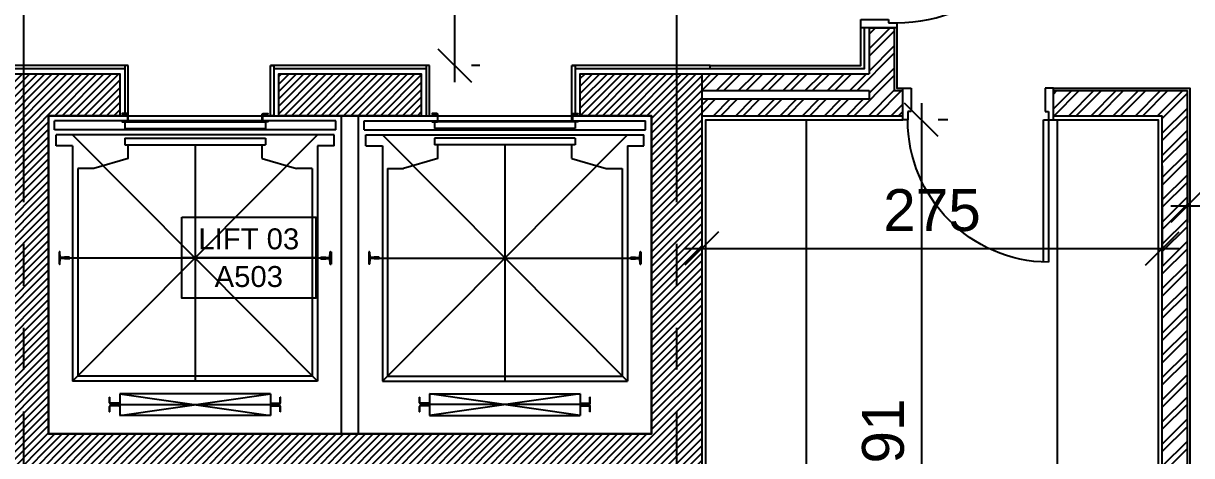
# Model space of a CAD drawing. Extents: x 83 to 143.2, y -2.6 to 70.8.
# Drawn here: x 103.38 to 110.35, y 7.72 to 10.3 of the extents above; entities that cross this region are included whole.
import ezdxf
from ezdxf.enums import TextEntityAlignment as Align

# ---------------------------------------------------------------- set-up
doc = ezdxf.new("R2010")
doc.units = 0
doc.header["$MEASUREMENT"] = 0
doc.header["$PDMODE"] = 3
doc.header["$PDSIZE"] = 0.3
doc.linetypes.add('AXIS_100$0$A-AXIS$0$PHANTOM', pattern=[2.5, 1.25, -0.25, 0.25, -0.25, 0.25, -0.25])
doc.layers.get('0').update_dxf_attribs({"linetype": 'CONTINUOUS'})
doc.layers.get('DEFPOINTS').update_dxf_attribs({"linetype": 'CONTINUOUS'})
for name, color, linetype in [('A-ANNO-EVTRTAG', 7, 'CONTINUOUS'), ('A-asc', 15, 'CONTINUOUS'), ('a-dim', 3, 'CONTINUOUS'), ('A-DOORS', 1, 'CONTINUOUS'), ('A-HATCH-CONC', 8, 'CONTINUOUS'), ('A-HATCH-WALL', 8, 'CONTINUOUS'), ('a-kitchen-50', 61, 'CONTINUOUS'), ('A-PLASTER', 8, 'CONTINUOUS'), ('A-PORTE', 1, 'CONTINUOUS'), ('A-proj-wood', 5, 'CONTINUOUS'), ('A-PROJECTION', 9, 'CONTINUOUS'), ('A-sect-marble', 1, 'CONTINUOUS'), ('A-WALL', 4, 'CONTINUOUS'), ('AXIS_100$0$A-AXIS-100', 10, 'AXIS_100$0$A-AXIS$0$PHANTOM'), ('S-8TH$0$A-SHAFT 7-8', 8, 'CONTINUOUS'), ('S-8TH$0$A-STR 7-8TH', 2, 'CONTINUOUS')]:
    doc.layers.add(name, color=color, linetype=linetype)
doc.styles.add('A100-STEXT', font='ARIAL.TTF', dxfattribs={"height": 0.25})
doc.styles.add('BLOCK', font='ARIAL.TTF', dxfattribs={"width": 0.8, "height": 0.25})
doc.dimstyles.new('A100-DIM', dxfattribs={"dimtxt": 0.25, "dimasz": 0.2, "dimexe": 0.1, "dimexo": 0.3, "dimgap": 0.1, "dimtad": 1, "dimlfac": 100, "dimrnd": 0.5, "dimdsep": 46, "dimtxsty": 'A100-STEXT', "dimblk1": 'OBLIQUE', "dimblk2": 'OBLIQUE', "dimsah": 1, "dimcen": -0.05, "dimdle": 0.1, "dimclrd": 15, "dimclre": 15, "dimclrt": 256, "dimadec": 0, "dimazin": 0, "dimtfac": 0.28, "dimtix": 1, "dimtmove": 2, "dimatfit": 3, "dimldrblk": 'OBLIQUE', "dimfxl": 0, "dimtolj": 1, "dimarcsym": 0})
pattern_1 = [(45, (91.649424, -3e-10), (-0.022097087, 0.022097087), [])]
pattern_2 = [(45, (91.64942, -3e-10), (-0.06629126, 0.06629126), []), (45, (91.69362, -3e-10), (-0.06629126, 0.06629126), [])]

# ---------------------------------------------------------------- blocks, each defined once
blk = doc.blocks.new('A-AXIS$0$block-elevator')
at = {"color": 0}
for p, q in [((1.571, 1.555), (-0.109, 1.555)), ((-0.109, 1.5), (-0.109, 1.555)), ((0.311, 1.5475), (0.311, 1.5075)), ((0.311, 1.5475), (1.151, 1.5475)), ((1.151, 1.5475), (1.151, 1.5075)), ((1.571, 1.5), (1.571, 1.555)), ((1.606, -0.315), (1.606, 1.585)), ((1.706, -0.315), (1.706, 1.585)), ((1.741, 1.555), (3.421, 1.555)), ((1.741, 1.5), (1.741, 1.555)), ((2.161, 1.5475), (2.161, 1.5075)), ((3.001, 1.5475), (2.161, 1.5475)), ((3.001, 1.5475), (3.001, 1.5075)), ((3.421, 1.5), (3.421, 1.555)), ((1.571, 1.5), (-0.109, 1.5)), ((1.561, 1.47), (-0.099, 1.47)), ((-0.099, 1.405), (-0.099, 1.47)), ((1.462, 0), (0, 1.47)), ((0, 0), (1.462, 1.47)), ((0.311, 1.5075), (1.151, 1.5075)), ((1.561, 1.405), (1.561, 1.47)), ((1.741, 1.5), (3.421, 1.5)), ((1.751, 1.47), (3.411, 1.47)), ((1.751, 1.405), (1.751, 1.47)), ((3.312, 0), (1.85, 1.47)), ((1.85, 0), (3.312, 1.47)), ((3.001, 1.5075), (2.161, 1.5075)), ((3.411, 1.405), (3.411, 1.47)), ((0, 1.405), (-0.099, 1.405)), ((0, 1.405), (0, 0)), ((0.311, 1.45), (1.151, 1.45)), ((0.311, 1.45), (0.311, 1.41)), ((0.311, 1.41), (1.151, 1.41)), ((0.331, 1.33), (0.331, 1.41)), ((0.731, 1.41), (0.731, 0)), ((1.131, 1.33), (1.131, 1.41)), ((1.151, 1.45), (1.151, 1.41)), ((1.462, 1.405), (1.462, 0)), ((1.561, 1.405), (1.462, 1.405)), ((1.751, 1.405), (1.85, 1.405)), ((1.85, 1.405), (1.85, 0)), ((3.001, 1.45), (2.161, 1.45)), ((2.161, 1.45), (2.161, 1.41)), ((3.001, 1.41), (2.161, 1.41)), ((2.181, 1.33), (2.181, 1.41)), ((2.581, 1.41), (2.581, 0)), ((2.981, 1.33), (2.981, 1.41)), ((3.001, 1.45), (3.001, 1.41)), ((3.312, 1.405), (3.312, 0)), ((3.312, 1.405), (3.411, 1.405)), ((0.331, 1.33), (0.126, 1.27)), ((1.131, 1.33), (1.336, 1.27)), ((2.181, 1.33), (1.976, 1.27)), ((2.981, 1.33), (3.186, 1.27)), ((0.031, 1.27), (0.031, 0.03)), ((0.126, 1.27), (0.031, 1.27)), ((1.431, 1.27), (1.336, 1.27)), ((1.431, 1.27), (1.431, 0.03)), ((1.881, 1.27), (1.976, 1.27)), ((1.881, 1.27), (1.881, 0.03)), ((3.186, 1.27), (3.281, 1.27)), ((3.281, 1.27), (3.281, 0.03)), ((-0.081, 0.7725), (-0.081, 0.6975)), ((-0.0784, 0.7725), (-0.081, 0.7725)), ((-0.0742, 0.7418), (-0.0759, 0.7701)), ((1.5362, 0.7418), (1.5379, 0.7701)), ((1.5404, 0.7725), (1.543, 0.7725)), ((1.543, 0.7725), (1.543, 0.6975)), ((1.769, 0.7725), (1.769, 0.6975)), ((1.7716, 0.7725), (1.769, 0.7725)), ((1.7758, 0.7418), (1.7741, 0.7701)), ((3.3862, 0.7418), (3.3879, 0.7701)), ((3.3904, 0.7725), (3.393, 0.7725)), ((3.393, 0.7725), (3.393, 0.6975)), ((-0.0759, 0.6999), (-0.0742, 0.7282)), ((-0.0505, 0.738), (-0.0702, 0.738)), ((-0.0505, 0.732), (-0.0702, 0.732)), ((-0.049, 0.74), (-0.049, 0.7395)), ((-0.02, 0.74), (-0.049, 0.74)), ((-0.049, 0.7305), (-0.049, 0.73)), ((-0.02, 0.73), (-0.049, 0.73)), ((-0.019, 0.739), (-0.02, 0.74)), ((-0.02, 0.73), (-0.019, 0.731)), ((-0.019, 0.739), (-0.019, 0.731)), ((1.481, 0.735), (-0.019, 0.735)), ((1.481, 0.739), (1.482, 0.74)), ((1.481, 0.739), (1.481, 0.731)), ((1.482, 0.73), (1.481, 0.731)), ((1.482, 0.74), (1.511, 0.74)), ((1.482, 0.73), (1.511, 0.73)), ((1.511, 0.74), (1.511, 0.7395)), ((1.511, 0.7305), (1.511, 0.73)), ((1.5125, 0.738), (1.5322, 0.738)), ((1.5125, 0.732), (1.5322, 0.732)), ((1.5379, 0.6999), (1.5362, 0.7282)), ((1.7741, 0.6999), (1.7758, 0.7282)), ((1.7995, 0.738), (1.7798, 0.738)), ((1.7995, 0.732), (1.7798, 0.732)), ((1.801, 0.74), (1.801, 0.7395)), ((1.83, 0.74), (1.801, 0.74)), ((1.801, 0.7305), (1.801, 0.73)), ((1.83, 0.73), (1.801, 0.73)), ((1.831, 0.739), (1.83, 0.74)), ((1.83, 0.73), (1.831, 0.731)), ((1.831, 0.739), (1.831, 0.731)), ((1.831, 0.735), (3.331, 0.735)), ((3.331, 0.739), (3.332, 0.74)), ((3.331, 0.739), (3.331, 0.731)), ((3.332, 0.73), (3.331, 0.731)), ((3.332, 0.74), (3.361, 0.74)), ((3.332, 0.73), (3.361, 0.73)), ((3.361, 0.74), (3.361, 0.7395)), ((3.361, 0.7305), (3.361, 0.73)), ((3.3625, 0.738), (3.3822, 0.738)), ((3.3625, 0.732), (3.3822, 0.732)), ((3.3879, 0.6999), (3.3862, 0.7282)), ((-0.0784, 0.6975), (-0.081, 0.6975)), ((1.5404, 0.6975), (1.543, 0.6975)), ((1.7716, 0.6975), (1.769, 0.6975)), ((3.3904, 0.6975), (3.393, 0.6975)), ((1.462, 0), (0, 0)), ((1.431, 0.03), (0.031, 0.03)), ((1.85, 0), (3.312, 0)), ((1.881, 0.03), (3.281, 0.03)), ((0.221, -0.129), (0.221, -0.0965)), ((0.221, -0.0965), (0.223, -0.0965)), ((0.223, -0.129), (0.223, -0.0965)), ((0.276, -0.132), (0.226, -0.132)), ((0.276, -0.134), (0.226, -0.134)), ((0.279, -0.143), (0.279, -0.137)), ((0.281, -0.075), (1.181, -0.205)), ((0.281, -0.205), (1.181, -0.075)), ((1.181, -0.075), (0.281, -0.075)), ((0.281, -0.075), (0.281, -0.205)), ((0.281, -0.137), (0.281, -0.143)), ((1.181, -0.075), (1.181, -0.205)), ((1.181, -0.137), (1.181, -0.143)), ((1.183, -0.143), (1.183, -0.137)), ((1.186, -0.132), (1.236, -0.132)), ((1.186, -0.134), (1.236, -0.134)), ((1.239, -0.129), (1.239, -0.0965)), ((1.241, -0.0965), (1.239, -0.0965)), ((1.241, -0.129), (1.241, -0.0965)), ((2.071, -0.129), (2.071, -0.0965)), ((2.071, -0.0965), (2.073, -0.0965)), ((2.073, -0.129), (2.073, -0.0965)), ((2.126, -0.132), (2.076, -0.132)), ((2.126, -0.134), (2.076, -0.134)), ((2.129, -0.143), (2.129, -0.137)), ((3.031, -0.205), (2.131, -0.075)), ((3.031, -0.075), (2.131, -0.205)), ((2.131, -0.075), (3.031, -0.075)), ((2.131, -0.075), (2.131, -0.205)), ((2.131, -0.137), (2.131, -0.143)), ((3.031, -0.075), (3.031, -0.205)), ((3.031, -0.137), (3.031, -0.143)), ((3.033, -0.143), (3.033, -0.137)), ((3.036, -0.132), (3.086, -0.132)), ((3.036, -0.134), (3.086, -0.134)), ((3.089, -0.129), (3.089, -0.0965)), ((3.091, -0.0965), (3.089, -0.0965)), ((3.091, -0.129), (3.091, -0.0965)), ((0.221, -0.1835), (0.221, -0.151)), ((0.221, -0.1835), (0.223, -0.1835)), ((0.223, -0.1835), (0.223, -0.151)), ((0.276, -0.146), (0.226, -0.146)), ((0.276, -0.148), (0.226, -0.148)), ((0.281, -0.14), (1.181, -0.14)), ((1.181, -0.205), (0.281, -0.205)), ((1.186, -0.146), (1.236, -0.146)), ((1.186, -0.148), (1.236, -0.148)), ((1.239, -0.1835), (1.239, -0.151)), ((1.241, -0.1835), (1.239, -0.1835)), ((1.241, -0.1835), (1.241, -0.151)), ((2.071, -0.1835), (2.071, -0.151)), ((2.071, -0.1835), (2.073, -0.1835)), ((2.073, -0.1835), (2.073, -0.151)), ((2.126, -0.146), (2.076, -0.146)), ((2.126, -0.148), (2.076, -0.148)), ((3.031, -0.14), (2.131, -0.14)), ((2.131, -0.205), (3.031, -0.205)), ((3.036, -0.146), (3.086, -0.146)), ((3.036, -0.148), (3.086, -0.148)), ((3.089, -0.1835), (3.089, -0.151)), ((3.091, -0.1835), (3.089, -0.1835)), ((3.091, -0.1835), (3.091, -0.151))]:
    blk.add_line(p, q, dxfattribs=at)
for points in [[(0.325, 1.5475, 0.414214), (0.331, 1.5535), (0.331, 1.5915, 0.414214), (0.325, 1.5975), (0.296, 1.5975), (0.296, 1.5945), (0.325, 1.5945, -0.414214), (0.328, 1.5915), (0.328, 1.5535, -0.414214), (0.325, 1.5505), (0.296, 1.5505), (0.296, 1.5475)], [(1.137, 1.5505), (1.166, 1.5505), (1.166, 1.5475), (1.137, 1.5475, -0.414214), (1.131, 1.5535), (1.131, 1.5915, -0.414214), (1.137, 1.5975), (1.166, 1.5975), (1.166, 1.5945), (1.137, 1.5945, 0.414214), (1.134, 1.5915), (1.134, 1.5535, 0.414214)], [(2.175, 1.5505), (2.146, 1.5505), (2.146, 1.5475), (2.175, 1.5475, 0.414214), (2.181, 1.5535), (2.181, 1.5915, 0.414214), (2.175, 1.5975), (2.146, 1.5975), (2.146, 1.5945), (2.175, 1.5945, -0.414214), (2.178, 1.5915), (2.178, 1.5535, -0.414214)], [(2.987, 1.5475, -0.414214), (2.981, 1.5535), (2.981, 1.5915, -0.414214), (2.987, 1.5975), (3.016, 1.5975), (3.016, 1.5945), (2.987, 1.5945, 0.414214), (2.984, 1.5915), (2.984, 1.5535, 0.414214), (2.987, 1.5505), (3.016, 1.5505), (3.016, 1.5475)]]:
    blk.add_lwpolyline(points, format="xyb", close=True, dxfattribs=at)
for centre, radius, start, end in [((-0.0784, 0.77), 0.0025, 3.31778, 90), ((1.5404, 0.77), 0.0025, 90, 176.68222), ((1.7716, 0.77), 0.0025, 3.31778, 90), ((3.3904, 0.77), 0.0025, 90, 176.68222), ((-0.0784, 0.7), 0.0025, 270, 356.68222), ((-0.0702, 0.742), 0.004, 183.31778, 270), ((-0.0702, 0.728), 0.004, 90, 176.68222), ((-0.0505, 0.7395), 0.0015, 270, 0), ((-0.0505, 0.7305), 0.0015, 0, 90), ((1.5125, 0.7395), 0.0015, 180, 270), ((1.5125, 0.7305), 0.0015, 90, 180), ((1.5322, 0.742), 0.004, 270, 356.68222), ((1.5322, 0.728), 0.004, 3.31778, 90), ((1.5404, 0.7), 0.0025, 183.31778, 270), ((1.7716, 0.7), 0.0025, 270, 356.68222), ((1.7798, 0.742), 0.004, 183.31778, 270), ((1.7798, 0.728), 0.004, 90, 176.68222), ((1.7995, 0.7395), 0.0015, 270, 0), ((1.7995, 0.7305), 0.0015, 0, 90), ((3.3625, 0.7395), 0.0015, 180, 270), ((3.3625, 0.7305), 0.0015, 90, 180), ((3.3822, 0.742), 0.004, 270, 356.68222), ((3.3822, 0.728), 0.004, 3.31778, 90), ((3.3904, 0.7), 0.0025, 183.31778, 270), ((0.226, -0.129), 0.005, 180, 270), ((0.226, -0.129), 0.003, 180, 270), ((0.276, -0.137), 0.005, 0, 90), ((0.276, -0.137), 0.003, 0, 90), ((1.186, -0.137), 0.005, 90, 180), ((1.186, -0.137), 0.003, 90, 180), ((1.236, -0.129), 0.005, 270, 0), ((1.236, -0.129), 0.003, 270, 0), ((2.076, -0.129), 0.005, 180, 270), ((2.076, -0.129), 0.003, 180, 270), ((2.126, -0.137), 0.005, 0, 90), ((2.126, -0.137), 0.003, 0, 90), ((3.036, -0.137), 0.005, 90, 180), ((3.036, -0.137), 0.003, 90, 180), ((3.086, -0.129), 0.005, 270, 0), ((3.086, -0.129), 0.003, 270, 0), ((0.226, -0.151), 0.005, 90, 180), ((0.226, -0.151), 0.003, 90, 180), ((0.276, -0.143), 0.005, 270, 0), ((0.276, -0.143), 0.003, 270, 0), ((1.186, -0.143), 0.005, 180, 270), ((1.186, -0.143), 0.003, 180, 270), ((1.236, -0.151), 0.005, 0, 90), ((1.236, -0.151), 0.003, 0, 90), ((2.076, -0.151), 0.005, 90, 180), ((2.076, -0.151), 0.003, 90, 180), ((2.126, -0.143), 0.005, 270, 0), ((2.126, -0.143), 0.003, 270, 0), ((3.036, -0.143), 0.005, 180, 270), ((3.036, -0.143), 0.003, 180, 270), ((3.086, -0.151), 0.005, 0, 90), ((3.086, -0.151), 0.003, 0, 90)]:
    blk.add_arc(centre, radius, start, end, dxfattribs=at)
blk = doc.blocks.new('EVTRTAG')
at = {"color": 7}
for points in [[(-0.008, 0.00482), (0.008, 0.00482), (0.008, 0), (-0.008, 0)], [(-0.008, 0), (0.008, 0), (0.008, -0.00482), (-0.008, -0.00482)]]:
    blk.add_lwpolyline(points, close=True, dxfattribs=at)
at = {"color": 7, "style": 'BLOCK'}
blk.add_attdef('EVTR', text='', height=0.0025, dxfattribs=at).set_placement((0, 0.00225), align=Align.MIDDLE)
blk.add_attdef('DWG', text='', height=0.0025, rotation=360, dxfattribs=at).set_placement((0, -0.00225), align=Align.MIDDLE)
blk = doc.blocks.new('P90E19D')
at = {"layer": 'A-PORTE'}
for p, q in [((0, 0), (0.05, 0)), ((0, -0.19), (0, 0)), ((0.05, 0), (0.05, -0.14)), ((0.9, 0), (0.85, 0)), ((0.85, 0), (0.85, -0.14)), ((0.9, -0.19), (0.9, 0)), ((0.03, -0.19), (0, -0.19)), ((0.06, -0.19), (0.02, -0.19)), ((0.03, -0.14), (0.03, -0.19)), ((0.05, -0.14), (0.03, -0.14)), ((0.03, -0.19), (0.03, -1.0399)), ((0.06, -1.0391), (0.06, -0.19)), ((0.85, -0.14), (0.87, -0.14)), ((0.87, -0.14), (0.87, -0.19)), ((0.87, -0.19), (0.9, -0.19))]:
    blk.add_line(p, q, dxfattribs=at)
blk.add_arc((0.02, -0.19), 0.85, 270.67408, 360, dxfattribs=at)
blk = doc.blocks.new('P100E21.5D')
at = {"layer": 'A-PORTE'}
for p, q in [((0.03, 0.215), (0.03, 1.155)), ((0.06, 1.155), (0.06, 0.215)), ((0.03, 0.215), (0, 0.215)), ((0, 0.215), (0, 0)), ((0.06, 0.215), (0.02, 0.215)), ((0.03, 0.165), (0.03, 0.215)), ((0.97, 0.215), (1, 0.215)), ((0.97, 0.165), (0.97, 0.215)), ((1, 0.215), (1, 0)), ((0.05, 0.165), (0.03, 0.165)), ((0.05, 0), (0.05, 0.165)), ((0.95, 0), (0.95, 0.165)), ((0.95, 0.165), (0.97, 0.165)), ((0, 0), (0.05, 0)), ((1, 0), (0.95, 0))]:
    blk.add_line(p, q, dxfattribs=at)
blk.add_arc((0.03, 0.215), 0.94, 0, 90, dxfattribs=at)
blk = doc.blocks.new('_OBLIQUE')
at = {"color": 0, "linetype": 'ByBlock'}
blk.add_line((-0.5, -0.5), (0.5, 0.5), dxfattribs=at)
blk = doc.blocks.new('*D171')
at = {"layer": 'a-dim', "color": 15, "lineweight": -2}
for p, q in [((110.3278, 9.6), (110.3278, 9.1125)), ((118.5628, 9.6), (118.5628, 9.1125)), ((110.2278, 9.2125), (118.6628, 9.2125))]:
    blk.add_line(p, q, dxfattribs=at)
at = {"layer": 'DEFPOINTS', "color": 0}
for p in [(110.3278, 9.9), (118.5628, 9.9), (118.5628, 9.2125)]:
    blk.add_point(p, dxfattribs=at)
at = {"layer": 'a-dim', "color": 15, "lineweight": -2, "xscale": 0.2, "yscale": 0.2, "zscale": 0.2, "rotation": 180}
blk.add_blockref('_OBLIQUE', (110.3278, 9.2125), dxfattribs=at)
at = {"layer": 'a-dim', "color": 15, "lineweight": -2, "xscale": 0.2, "yscale": 0.2, "zscale": 0.2}
blk.add_blockref('_OBLIQUE', (118.5628, 9.2125), dxfattribs=at)
at = {"layer": 'a-dim', "insert": (114.4453, 9.4402), "char_height": 0.25, "attachment_point": 5, "style": 'A100-STEXT'}
blk.add_mtext('\\A1;823.5', dxfattribs=at)
blk = doc.blocks.new('*D183')
at = {"layer": 'a-dim', "color": 15, "lineweight": -2}
for p, q in [((107.4278, 9.45), (107.4278, 8.857)), ((110.1778, 9.45), (110.1778, 8.857)), ((107.3278, 8.957), (110.2778, 8.957))]:
    blk.add_line(p, q, dxfattribs=at)
at = {"layer": 'DEFPOINTS', "color": 0}
for p in [(107.4278, 9.75), (110.1778, 9.75), (110.1778, 8.957)]:
    blk.add_point(p, dxfattribs=at)
at = {"layer": 'a-dim', "color": 15, "lineweight": -2, "xscale": 0.2, "yscale": 0.2, "zscale": 0.2, "rotation": 180}
blk.add_blockref('_OBLIQUE', (107.4278, 8.957), dxfattribs=at)
at = {"layer": 'a-dim', "color": 15, "lineweight": -2, "xscale": 0.2, "yscale": 0.2, "zscale": 0.2}
blk.add_blockref('_OBLIQUE', (110.1778, 8.957), dxfattribs=at)
at = {"layer": 'a-dim', "insert": (108.8028, 9.1846), "char_height": 0.25, "attachment_point": 5, "style": 'A100-STEXT'}
blk.add_mtext('\\A1;275', dxfattribs=at)
blk = doc.blocks.new('*D186')
at = {"layer": 'a-dim', "color": 15, "lineweight": -2}
for p, q in [((108.7392, 9.825), (108.7392, 5.715)), ((108.8969, 9.725), (108.8392, 9.725)), ((108.8969, 5.815), (108.8392, 5.815))]:
    blk.add_line(p, q, dxfattribs=at)
at = {"layer": 'DEFPOINTS', "color": 0}
for p in [(108.5969, 9.725), (108.5969, 5.815), (108.7392, 5.815)]:
    blk.add_point(p, dxfattribs=at)
at = {"layer": 'a-dim', "color": 15, "lineweight": -2, "xscale": 0.2, "yscale": 0.2, "zscale": 0.2}
for p, rotation in [((108.7392, 9.725), 90), ((108.7392, 5.815), 270)]:
    blk.add_blockref('_OBLIQUE', p, dxfattribs=dict(at, rotation=rotation))
at = {"layer": 'a-dim', "insert": (108.5115, 7.77), "char_height": 0.25, "attachment_point": 5, "rotation": 90, "style": 'A100-STEXT'}
blk.add_mtext('\\A1;391', dxfattribs=at)
blk = doc.blocks.new('*D213')
at = {"layer": 'a-dim', "color": 15, "lineweight": -2}
for p, q in [((105.9529, 9.95), (105.9529, 11.7)), ((106.1028, 11.6), (106.0529, 11.6)), ((106.1028, 10.05), (106.0529, 10.05))]:
    blk.add_line(p, q, dxfattribs=at)
at = {"layer": 'DEFPOINTS', "color": 0}
for p in [(105.8028, 11.6), (105.9529, 11.6), (105.8028, 10.05)]:
    blk.add_point(p, dxfattribs=at)
at = {"layer": 'a-dim', "color": 15, "lineweight": -2, "xscale": 0.2, "yscale": 0.2, "zscale": 0.2}
for p, rotation in [((105.9529, 11.6), 90), ((105.9529, 10.05), 270)]:
    blk.add_blockref('_OBLIQUE', p, dxfattribs=dict(at, rotation=rotation))
at = {"layer": 'a-dim', "insert": (105.7253, 10.825), "char_height": 0.25, "attachment_point": 5, "rotation": 90, "style": 'A100-STEXT'}
blk.add_mtext('\\A1;155', dxfattribs=at)

msp = doc.modelspace()

# ---------------------------------------------------------------- hatches: boundary and pattern name
at = {"layer": 'A-HATCH-CONC', "ltscale": 4}
h = msp.add_hatch(dxfattribs=at)
h.set_pattern_fill('ANSI31', color=256, scale=0.25, style=0)
h.set_pattern_definition(pattern_1)
h.paths.add_polyline_path([(107.42779, 10), (106.70279, 10), (106.70279, 9.75), (107.12779, 9.75), (107.12779, 7.85), (103.52779, 7.85), (103.52779, 9.75), (103.95279, 9.75), (103.95279, 10), (103.22779, 10), (103.22779, 7.05), (103.52779, 7.05), (103.52779, 7.55), (107.12779, 7.55), (107.12779, 7.05), (107.42779, 7.05)])
h = msp.add_hatch(dxfattribs=at)
h.set_pattern_fill('ANSI31', color=256, scale=0.25, style=0)
h.set_pattern_definition(pattern_1)
h.paths.add_polyline_path([(105.75279, 10), (104.90279, 10), (104.90279, 9.75), (105.75279, 9.75)], flags=17)
at = {"layer": 'A-HATCH-WALL'}
h = msp.add_hatch(dxfattribs=at)
h.set_pattern_fill('ANSI32', color=256, scale=0.25, style=0)
h.set_pattern_definition(pattern_2)
h.paths.add_polyline_path([(108.62779, 9.75), (108.62779, 9.9), (108.57779, 9.9), (108.57779, 10.275), (108.42779, 10.275), (108.42779, 10), (107.42779, 10), (107.42779, 9.9), (108.42779, 9.9), (108.42779, 9.85), (107.42779, 9.85), (107.42779, 9.75)])
h = msp.add_hatch(dxfattribs=at)
h.set_pattern_fill('ANSI32', color=256, scale=0.25, style=0)
h.set_pattern_definition(pattern_2)
h.paths.add_polyline_path([(110.32779, 9.9), (109.52779, 9.9), (109.52779, 9.75), (110.17779, 9.75), (110.17779, 5.815), (110.32779, 5.815)])

# ---------------------------------------------------------------- linework, layer by layer
at = {"layer": 'a-kitchen-50'}
for p, q in [((108.05279, 6.725), (108.05279, 9.725)), ((109.55279, 5.815), (109.55279, 9.725))]:
    msp.add_line(p, q, dxfattribs=at)
at = {"layer": 'A-PLASTER'}
for points in [[(108.59279, 10.275), (108.59279, 9.915), (108.62779, 9.915)], [(109.52779, 9.915), (110.34279, 9.915), (110.34279, 5.815)], [(107.45279, 6.65), (107.45279, 9.725), (108.62779, 9.725)], [(109.52779, 9.725), (110.15279, 9.725), (110.15279, 5.815)]]:
    msp.add_lwpolyline(points, dxfattribs=at)
at = {"layer": 'A-proj-wood'}
msp.add_lwpolyline([(108.39779, 10.275), (108.39779, 10.03), (107.47779, 10.03), (107.47779, 10.05), (108.37779, 10.05), (108.37779, 10.275)], dxfattribs=at)
at = {"layer": 'A-PROJECTION'}
for p, q in [((103.95279, 9.75), (104.90279, 9.75)), ((105.75279, 9.75), (106.70279, 9.75))]:
    msp.add_line(p, q, dxfattribs=at)
at = {"layer": 'A-sect-marble'}
for points in [[(104.00279, 10.05), (103.17779, 10.05)], [(105.80279, 10.05), (104.85279, 10.05)], [(107.47779, 10.05), (106.65279, 10.05)], [(103.98279, 10.03), (103.17779, 10.03)], [(105.78279, 10.03), (104.87279, 10.03)], [(107.47779, 10.03), (106.67279, 10.03)]]:
    msp.add_lwpolyline(points, dxfattribs=at)
for points in [[(104.00279, 10.05), (103.98279, 10.05), (103.98279, 9.75), (104.00279, 9.75)], [(104.85279, 10.05), (104.87279, 10.05), (104.87279, 9.75), (104.85279, 9.75)], [(105.80279, 10.05), (105.78279, 10.05), (105.78279, 9.75), (105.80279, 9.75)], [(106.65279, 10.05), (106.67279, 10.05), (106.67279, 9.75), (106.65279, 9.75)]]:
    msp.add_lwpolyline(points, close=True, dxfattribs=at)
at = {"layer": 'A-WALL'}
for p, q in [((108.42779, 10.275), (108.57779, 10.275)), ((108.42779, 10.275), (108.42779, 10)), ((108.57779, 10.275), (108.57779, 9.9)), ((107.42779, 10), (108.42779, 10)), ((107.42779, 9.9), (108.42779, 9.9)), ((107.42779, 9.85), (108.42779, 9.85)), ((108.42779, 9.9), (108.42779, 9.85)), ((108.57779, 9.9), (108.62779, 9.9)), ((108.62779, 9.75), (108.62779, 9.9)), ((109.52779, 9.75), (109.52779, 9.9)), ((109.52779, 9.9), (110.32779, 9.9)), ((110.32779, 5.815), (110.32779, 9.9)), ((107.42779, 9.75), (108.62779, 9.75)), ((109.52779, 9.75), (110.17779, 9.75)), ((110.17779, 5.815), (110.17779, 9.75))]:
    msp.add_line(p, q, dxfattribs=at)
at = {"layer": 'AXIS_100$0$A-AXIS-100'}
for p, q in [((103.37779, 32.98435), (103.37779, -1.8346)), ((107.27779, 32.98435), (107.27779, -1.8346))]:
    msp.add_line(p, q, dxfattribs=at)
at = {"layer": 'S-8TH$0$A-SHAFT 7-8'}
msp.add_lwpolyline([(107.12779, 7.85), (103.52779, 7.85), (103.52779, 9.75), (107.12779, 9.75)], close=True, dxfattribs=at)
at = {"layer": 'S-8TH$0$A-STR 7-8TH'}
msp.add_line((103.52779, 7.85), (107.12779, 7.85), dxfattribs=at)
for points in [[(103.52779, 9.75), (103.52779, 7.85), (107.12779, 7.85), (107.12779, 9.75), (106.70279, 9.75), (106.70279, 10), (107.42779, 10), (107.42779, 7.05), (107.12779, 7.05), (107.12779, 7.55), (103.52779, 7.55), (103.52779, 7.05), (103.22779, 7.05), (103.22779, 10), (103.95279, 10), (103.95279, 9.75)], [(104.90279, 9.75), (104.90279, 10), (105.75279, 10), (105.75279, 9.75)]]:
    msp.add_lwpolyline(points, close=True, dxfattribs=at)

# ---------------------------------------------------------------- block references
at = {"layer": 'A-ANNO-EVTRTAG', "xscale": 50, "yscale": 50, "zscale": 50}
msp.add_blockref('EVTRTAG', (104.72372, 8.90225), dxfattribs=at).add_auto_attribs({'EVTR': 'LIFT 03', 'DWG': 'A503'})
at = {"layer": 'A-asc'}
msp.add_blockref('A-AXIS$0$block-elevator', (103.67179, 8.165), dxfattribs=at)
at = {"layer": 'A-DOORS', "rotation": 270}
msp.add_blockref('P100E21.5D', (108.37779, 11.275), dxfattribs=at)
at = {"layer": 'A-DOORS', "xscale": -1}
msp.add_blockref('P90E19D', (109.52779, 9.915), dxfattribs=at)

# ---------------------------------------------------------------- dimensions: what is measured, and where the dimension line sits
at = {"layer": 'a-dim'}
for p1, p2, distance, picture, middle in [((105.80279, 10.05), (105.80279, 11.6), -0.15015, '*D213', (105.7253, 10.825)), ((110.32779, 9.9), (118.56279, 9.9), -0.68752, '*D171', (114.44529, 9.44021)), ((108.59693, 9.725), (108.59693, 5.815), 0.14227, '*D186', (108.51147, 7.77)), ((107.42779, 9.75), (110.17779, 9.75), -0.79304, '*D183', (108.80279, 9.1846))]:
    dim = msp.add_aligned_dim(p1=p1, p2=p2, distance=distance, dimstyle='A100-DIM', dxfattribs=at)
    dim.commit()
    dim.dimension.update_dxf_attribs({"geometry": picture, "text_midpoint": middle})

doc.saveas('drawing.dxf')
